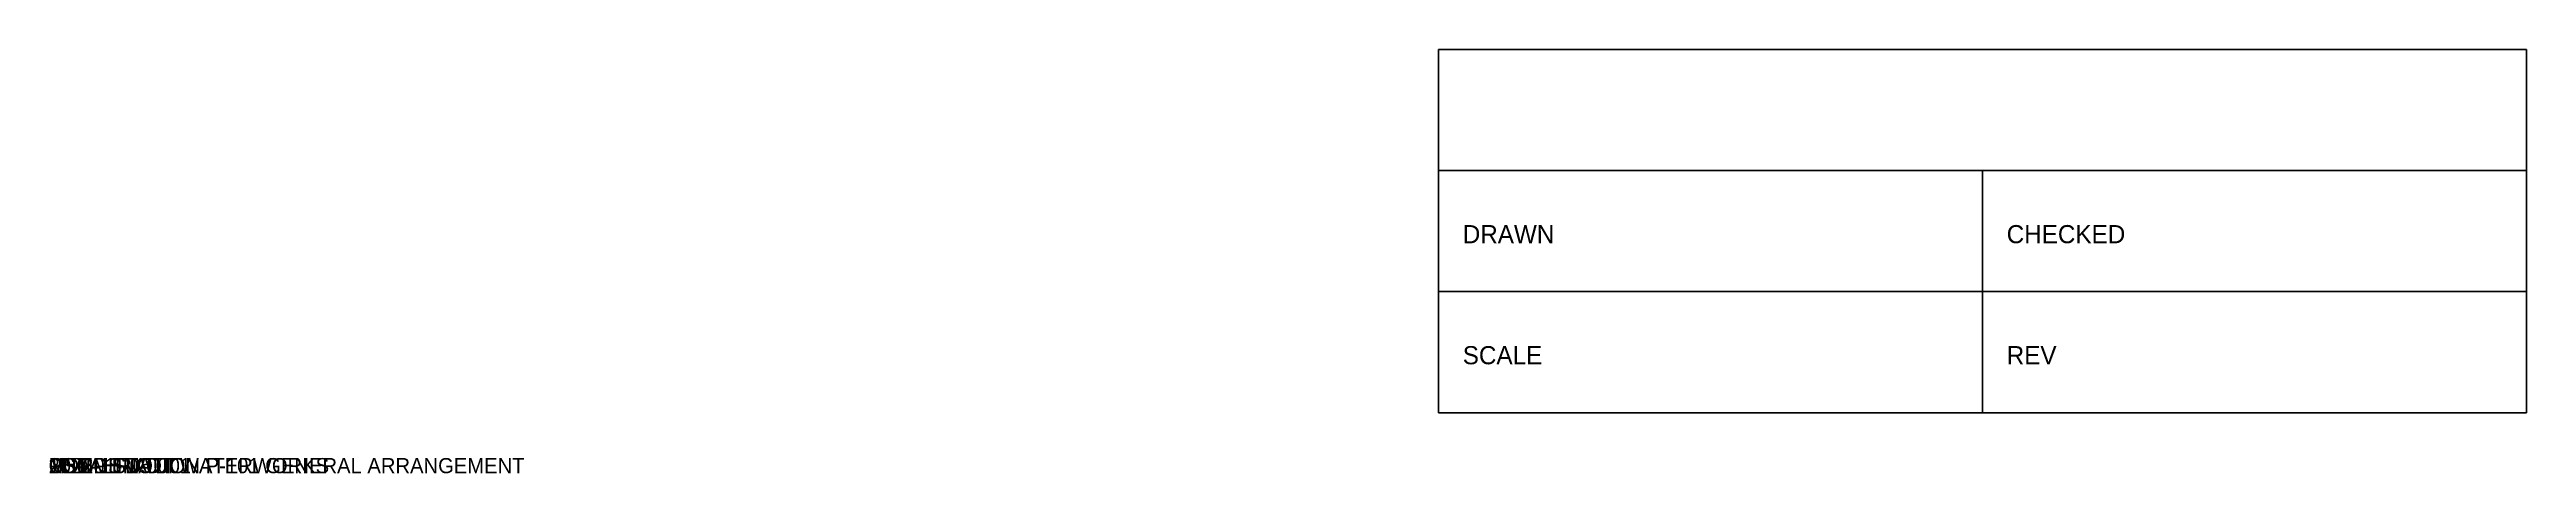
# Paper-space layout 'Sheet 1' of a CAD drawing. Header units: millimetres. Extents: x 0 to 410, y 0 to 70.
import ezdxf

# ---------------------------------------------------------------- set-up
doc = ezdxf.new("R2010")
doc.units = ezdxf.units.MM
doc.layers.add('TITLE', color=7, linetype='Continuous')

# ---------------------------------------------------------------- blocks, each defined once
blk = doc.blocks.new('TITLEBLOCK')
for p, q in [((0, 40), (180, 40)), ((90, 0), (90, 40)), ((0, 20), (180, 20))]:
    blk.add_line(p, q)
blk.add_lwpolyline([(0, 0), (180, 0), (180, 60), (0, 60)], close=True)
for s, p in [('DRAWN', (4, 28)), ('CHECKED', (94, 28)), ('SCALE', (4, 8)), ('REV', (94, 8))]:
    blk.add_text(s, height=3).set_placement(p)

psp = doc.layouts.new('Sheet 1')

# ---------------------------------------------------------------- block references
at = {"layer": 'TITLE'}
ref = psp.add_blockref('TITLEBLOCK', (230, 10), dxfattribs=at)
ref.add_attrib('TITLE', 'PUMP STATION P-101 GENERAL ARRANGEMENT', (0, 0), dxfattribs={"height": 2.5})
ref.add_attrib('DWG_NO', 'PS-101-M-0001', (0, 0), dxfattribs={"height": 2.5})
ref.add_attrib('REV', 'C', (0, 0), dxfattribs={"height": 2.5})
ref.add_attrib('SCALE', '1:50', (0, 0), dxfattribs={"height": 2.5})
ref.add_attrib('DRAWN', 'M. TAHRIOUI', (0, 0), dxfattribs={"height": 2.5})
ref.add_attrib('DATE', '2026-11-05', (0, 0), dxfattribs={"height": 2.5})
ref.add_attrib('CLIENT', 'NORDSTADT WATERWORKS', (0, 0), dxfattribs={"height": 2.5})

doc.saveas('drawing.dxf')
